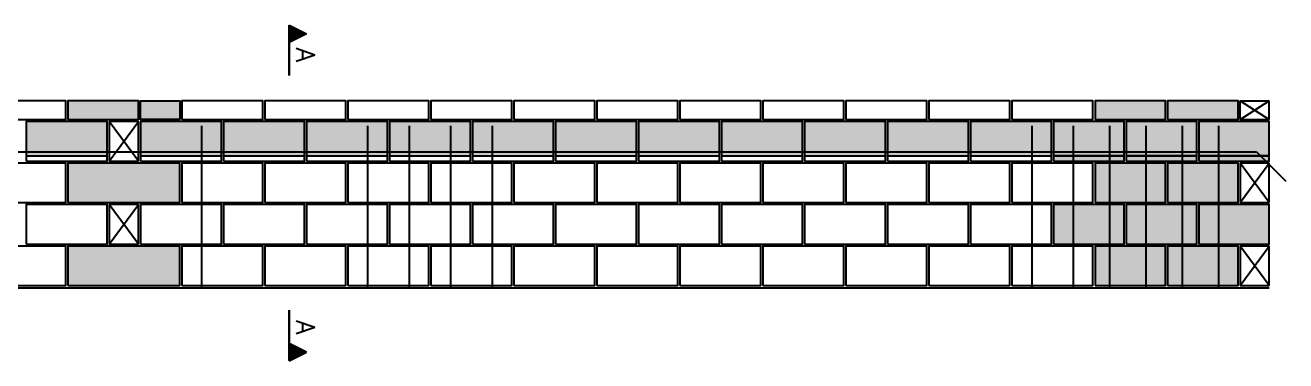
# Model space of a CAD drawing. Extents: x -1.9 to 86, y -1.6 to 61.
# Drawn here: x 22.89 to 35.04, y 7.03 to 10.26 of the extents above; entities that cross this region are included whole.
import ezdxf

# ---------------------------------------------------------------- set-up
doc = ezdxf.new("R2010")
doc.units = 0
doc.header["$MEASUREMENT"] = 0
for name, color, linetype in [('PENA_01', 1, 'CONTINUOUS'), ('PENA_02', 2, 'CONTINUOUS'), ('PENA_03', 3, 'CONTINUOUS'), ('PENA_05', 5, 'CONTINUOUS'), ('PENA_09', 254, 'CONTINUOUS'), ('PENA_19', 240, 'CONTINUOUS'), ('PENA_21', 100, 'CONTINUOUS'), ('PENA_23', 50, 'CONTINUOUS')]:
    doc.layers.add(name, color=color, linetype=linetype)
doc.styles.get("Standard").update_dxf_attribs({"font": 'ROMANS.SHX'})

msp = doc.modelspace()

# ---------------------------------------------------------------- linework, layer by layer
at = {"layer": 'PENA_01', "linetype": 'Continuous'}
for p, q in [((22.903, 9.001), (23.683, 9.001)), ((24.003, 9.001), (24.783, 9.001)), ((24.803, 9.001), (25.583, 9.001)), ((25.603, 9.001), (26.383, 9.001)), ((26.403, 9.001), (27.183, 9.001)), ((27.203, 9.001), (27.983, 9.001)), ((28.003, 9.001), (28.783, 9.001)), ((28.803, 9.001), (29.583, 9.001)), ((29.603, 9.001), (30.383, 9.001)), ((30.403, 9.001), (31.183, 9.001)), ((31.203, 9.001), (31.983, 9.001)), ((32.003, 9.001), (32.783, 9.001)), ((32.803, 9.001), (33.483, 9.001)), ((33.503, 9.001), (34.183, 9.001)), ((34.203, 9.001), (34.883, 9.001))]:
    msp.add_line(p, q, dxfattribs=at)
at = {"layer": 'PENA_02', "linetype": 'Continuous'}
for p, q in [((23.983, 9.331), (23.703, 9.331)), ((23.703, 9.331), (23.703, 8.951)), ((23.983, 8.951), (23.983, 9.331)), ((23.703, 8.951), (23.983, 8.951)), ((34.883, 8.931), (34.603, 8.931)), ((34.603, 8.931), (34.603, 8.551)), ((34.883, 8.551), (34.883, 8.931)), ((23.983, 8.531), (23.703, 8.531)), ((23.703, 8.531), (23.703, 8.151)), ((23.983, 8.151), (23.983, 8.531)), ((34.603, 8.551), (34.883, 8.551)), ((23.703, 8.151), (23.983, 8.151)), ((34.883, 8.131), (34.603, 8.131)), ((34.603, 8.131), (34.603, 7.751)), ((34.883, 7.751), (34.883, 8.131)), ((7.703, 7.731), (34.883, 7.731)), ((34.603, 7.751), (34.883, 7.751))]:
    msp.add_line(p, q, dxfattribs=at)
for points in [[(22.503, 9.351), (23.283, 9.351), (23.283, 9.531), (22.503, 9.531), (22.503, 9.351)], [(23.303, 9.351), (23.983, 9.351), (23.983, 9.531), (23.303, 9.531), (23.303, 9.351)], [(24.383, 9.351), (24.003, 9.351), (24.003, 9.531), (24.383, 9.531), (24.383, 9.351)], [(24.403, 9.351), (25.183, 9.351), (25.183, 9.531), (24.403, 9.531), (24.403, 9.351)], [(25.203, 9.351), (25.983, 9.351), (25.983, 9.531), (25.203, 9.531), (25.203, 9.351)], [(26.003, 9.351), (26.783, 9.351), (26.783, 9.531), (26.003, 9.531), (26.003, 9.351)], [(26.803, 9.351), (27.583, 9.351), (27.583, 9.531), (26.803, 9.531), (26.803, 9.351)], [(27.603, 9.351), (28.383, 9.351), (28.383, 9.531), (27.603, 9.531), (27.603, 9.351)], [(28.403, 9.351), (29.183, 9.351), (29.183, 9.531), (28.403, 9.531), (28.403, 9.351)], [(29.203, 9.351), (29.983, 9.351), (29.983, 9.531), (29.203, 9.531), (29.203, 9.351)], [(30.003, 9.351), (30.783, 9.351), (30.783, 9.531), (30.003, 9.531), (30.003, 9.351)], [(30.803, 9.351), (31.583, 9.351), (31.583, 9.531), (30.803, 9.531), (30.803, 9.351)], [(31.603, 9.351), (32.383, 9.351), (32.383, 9.531), (31.603, 9.531), (31.603, 9.351)], [(32.403, 9.351), (33.183, 9.351), (33.183, 9.531), (32.403, 9.531), (32.403, 9.351)], [(33.203, 9.351), (33.883, 9.351), (33.883, 9.531), (33.203, 9.531), (33.203, 9.351)], [(33.903, 9.351), (34.583, 9.351), (34.583, 9.531), (33.903, 9.531), (33.903, 9.351)], [(22.903, 8.951), (23.683, 8.951), (23.683, 9.331), (22.903, 9.331), (22.903, 8.951)], [(24.003, 8.951), (24.783, 8.951), (24.783, 9.331), (24.003, 9.331), (24.003, 8.951)], [(24.803, 8.951), (25.583, 8.951), (25.583, 9.331), (24.803, 9.331), (24.803, 8.951)], [(25.603, 8.951), (26.383, 8.951), (26.383, 9.331), (25.603, 9.331), (25.603, 8.951)], [(26.403, 8.951), (27.183, 8.951), (27.183, 9.331), (26.403, 9.331), (26.403, 8.951)], [(27.203, 8.951), (27.983, 8.951), (27.983, 9.331), (27.203, 9.331), (27.203, 8.951)], [(28.003, 8.951), (28.783, 8.951), (28.783, 9.331), (28.003, 9.331), (28.003, 8.951)], [(28.803, 8.951), (29.583, 8.951), (29.583, 9.331), (28.803, 9.331), (28.803, 8.951)], [(29.603, 8.951), (30.383, 8.951), (30.383, 9.331), (29.603, 9.331), (29.603, 8.951)], [(30.403, 8.951), (31.183, 8.951), (31.183, 9.331), (30.403, 9.331), (30.403, 8.951)], [(31.203, 8.951), (31.983, 8.951), (31.983, 9.331), (31.203, 9.331), (31.203, 8.951)], [(32.003, 8.951), (32.783, 8.951), (32.783, 9.331), (32.003, 9.331), (32.003, 8.951)], [(32.803, 8.951), (33.483, 8.951), (33.483, 9.331), (32.803, 9.331), (32.803, 8.951)], [(33.503, 8.951), (34.183, 8.951), (34.183, 9.331), (33.503, 9.331), (33.503, 8.951)], [(34.203, 8.951), (34.883, 8.951), (34.883, 9.331), (34.203, 9.331), (34.203, 8.951)], [(22.503, 8.551), (23.283, 8.551), (23.283, 8.931), (22.503, 8.931), (22.503, 8.551)], [(23.303, 8.551), (24.383, 8.551), (24.383, 8.931), (23.303, 8.931), (23.303, 8.551)], [(24.403, 8.551), (25.183, 8.551), (25.183, 8.931), (24.403, 8.931), (24.403, 8.551)], [(25.203, 8.551), (25.983, 8.551), (25.983, 8.931), (25.203, 8.931), (25.203, 8.551)], [(26.003, 8.551), (26.783, 8.551), (26.783, 8.931), (26.003, 8.931), (26.003, 8.551)], [(26.803, 8.551), (27.583, 8.551), (27.583, 8.931), (26.803, 8.931), (26.803, 8.551)], [(27.603, 8.551), (28.383, 8.551), (28.383, 8.931), (27.603, 8.931), (27.603, 8.551)], [(28.403, 8.551), (29.183, 8.551), (29.183, 8.931), (28.403, 8.931), (28.403, 8.551)], [(29.203, 8.551), (29.983, 8.551), (29.983, 8.931), (29.203, 8.931), (29.203, 8.551)], [(30.003, 8.551), (30.783, 8.551), (30.783, 8.931), (30.003, 8.931), (30.003, 8.551)], [(30.803, 8.551), (31.583, 8.551), (31.583, 8.931), (30.803, 8.931), (30.803, 8.551)], [(31.603, 8.551), (32.383, 8.551), (32.383, 8.931), (31.603, 8.931), (31.603, 8.551)], [(32.403, 8.551), (33.183, 8.551), (33.183, 8.931), (32.403, 8.931), (32.403, 8.551)], [(33.203, 8.551), (33.883, 8.551), (33.883, 8.931), (33.203, 8.931), (33.203, 8.551)], [(33.903, 8.551), (34.583, 8.551), (34.583, 8.931), (33.903, 8.931), (33.903, 8.551)], [(22.903, 8.151), (23.683, 8.151), (23.683, 8.531), (22.903, 8.531), (22.903, 8.151)], [(24.003, 8.151), (24.783, 8.151), (24.783, 8.531), (24.003, 8.531), (24.003, 8.151)], [(24.803, 8.151), (25.583, 8.151), (25.583, 8.531), (24.803, 8.531), (24.803, 8.151)], [(25.603, 8.151), (26.383, 8.151), (26.383, 8.531), (25.603, 8.531), (25.603, 8.151)], [(26.403, 8.151), (27.183, 8.151), (27.183, 8.531), (26.403, 8.531), (26.403, 8.151)], [(27.203, 8.151), (27.983, 8.151), (27.983, 8.531), (27.203, 8.531), (27.203, 8.151)], [(28.003, 8.151), (28.783, 8.151), (28.783, 8.531), (28.003, 8.531), (28.003, 8.151)], [(28.803, 8.151), (29.583, 8.151), (29.583, 8.531), (28.803, 8.531), (28.803, 8.151)], [(29.603, 8.151), (30.383, 8.151), (30.383, 8.531), (29.603, 8.531), (29.603, 8.151)], [(30.403, 8.151), (31.183, 8.151), (31.183, 8.531), (30.403, 8.531), (30.403, 8.151)], [(31.203, 8.151), (31.983, 8.151), (31.983, 8.531), (31.203, 8.531), (31.203, 8.151)], [(32.003, 8.151), (32.783, 8.151), (32.783, 8.531), (32.003, 8.531), (32.003, 8.151)], [(32.803, 8.151), (33.483, 8.151), (33.483, 8.531), (32.803, 8.531), (32.803, 8.151)], [(33.503, 8.151), (34.183, 8.151), (34.183, 8.531), (33.503, 8.531), (33.503, 8.151)], [(34.203, 8.151), (34.883, 8.151), (34.883, 8.531), (34.203, 8.531), (34.203, 8.151)], [(22.503, 7.751), (23.283, 7.751), (23.283, 8.131), (22.503, 8.131), (22.503, 7.751)], [(23.303, 7.751), (24.383, 7.751), (24.383, 8.131), (23.303, 8.131), (23.303, 7.751)], [(24.403, 7.751), (25.183, 7.751), (25.183, 8.131), (24.403, 8.131), (24.403, 7.751)], [(25.203, 7.751), (25.983, 7.751), (25.983, 8.131), (25.203, 8.131), (25.203, 7.751)], [(26.003, 7.751), (26.783, 7.751), (26.783, 8.131), (26.003, 8.131), (26.003, 7.751)], [(26.803, 7.751), (27.583, 7.751), (27.583, 8.131), (26.803, 8.131), (26.803, 7.751)], [(27.603, 7.751), (28.383, 7.751), (28.383, 8.131), (27.603, 8.131), (27.603, 7.751)], [(28.403, 7.751), (29.183, 7.751), (29.183, 8.131), (28.403, 8.131), (28.403, 7.751)], [(29.203, 7.751), (29.983, 7.751), (29.983, 8.131), (29.203, 8.131), (29.203, 7.751)], [(30.003, 7.751), (30.783, 7.751), (30.783, 8.131), (30.003, 8.131), (30.003, 7.751)], [(30.803, 7.751), (31.583, 7.751), (31.583, 8.131), (30.803, 8.131), (30.803, 7.751)], [(31.603, 7.751), (32.383, 7.751), (32.383, 8.131), (31.603, 8.131), (31.603, 7.751)], [(32.403, 7.751), (33.183, 7.751), (33.183, 8.131), (32.403, 8.131), (32.403, 7.751)], [(33.203, 7.751), (33.883, 7.751), (33.883, 8.131), (33.203, 8.131), (33.203, 7.751)], [(33.903, 7.751), (34.583, 7.751), (34.583, 8.131), (33.903, 8.131), (33.903, 7.751)]]:
    msp.add_lwpolyline(points, dxfattribs=at)
at = {"layer": 'PENA_03', "linetype": 'Continuous'}
for p, q in [((25.437, 9.774), (25.437, 10.26)), ((25.437, 10.26), (25.603, 10.177)), ((25.438, 10.259), (25.438, 10.095)), ((25.438, 10.259), (25.601, 10.177)), ((25.45, 10.254), (25.45, 10.101)), ((25.463, 10.247), (25.463, 10.107)), ((25.475, 10.241), (25.475, 10.113)), ((25.488, 10.235), (25.488, 10.12)), ((25.501, 10.228), (25.501, 10.126)), ((25.514, 10.222), (25.514, 10.132)), ((25.526, 10.215), (25.526, 10.139)), ((25.539, 10.209), (25.539, 10.145)), ((25.601, 10.177), (25.438, 10.095)), ((25.603, 10.177), (25.438, 10.095)), ((25.438, 10.095), (25.438, 9.774)), ((25.552, 10.203), (25.552, 10.152)), ((25.565, 10.196), (25.565, 10.158)), ((25.577, 10.19), (25.577, 10.164)), ((25.59, 10.184), (25.59, 10.171)), ((34.603, 9.351), (34.883, 9.531)), ((34.603, 9.531), (34.883, 9.351)), ((34.603, 9.351), (34.603, 9.531)), ((34.603, 9.531), (34.883, 9.531)), ((34.883, 9.351), (34.883, 9.531)), ((23.703, 8.951), (23.983, 9.331)), ((23.983, 8.951), (23.703, 9.331)), ((34.603, 9.351), (34.883, 9.351)), ((34.603, 8.551), (34.883, 8.931)), ((34.883, 8.551), (34.603, 8.931)), ((23.703, 8.151), (23.983, 8.531)), ((23.983, 8.151), (23.703, 8.531)), ((34.603, 7.751), (34.883, 8.131)), ((34.883, 7.751), (34.603, 8.131)), ((25.437, 7.513), (25.437, 7.027)), ((25.438, 7.192), (25.438, 7.513)), ((25.603, 7.11), (25.438, 7.192)), ((25.438, 7.028), (25.438, 7.191)), ((25.601, 7.11), (25.438, 7.191)), ((25.45, 7.033), (25.45, 7.186)), ((25.463, 7.039), (25.463, 7.18)), ((25.475, 7.046), (25.475, 7.173)), ((25.437, 7.027), (25.603, 7.11)), ((25.438, 7.028), (25.601, 7.11)), ((25.488, 7.052), (25.488, 7.167)), ((25.501, 7.059), (25.501, 7.161)), ((25.514, 7.065), (25.514, 7.154)), ((25.526, 7.071), (25.526, 7.148)), ((25.539, 7.078), (25.539, 7.142)), ((25.552, 7.084), (25.552, 7.135)), ((25.565, 7.09), (25.565, 7.129)), ((25.577, 7.097), (25.577, 7.122)), ((25.59, 7.103), (25.59, 7.116))]:
    msp.add_line(p, q, dxfattribs=at)
at = {"layer": 'PENA_05', "linetype": 'Continuous'}
for p, q in [((20.869, 9.041), (34.759, 9.041)), ((34.759, 9.041), (35.042, 8.758))]:
    msp.add_line(p, q, dxfattribs=at)
for points in [[(24.593, 9.291), (24.593, 7.731)], [(26.193, 9.291), (26.193, 7.731)], [(26.593, 9.291), (26.593, 7.731)], [(26.993, 9.291), (26.993, 7.731)], [(27.393, 9.291), (27.393, 7.731)], [(32.593, 9.291), (32.593, 7.731)], [(32.993, 9.291), (32.993, 7.731)], [(33.343, 9.291), (33.343, 7.731)], [(33.693, 9.291), (33.693, 7.731)], [(34.043, 9.291), (34.043, 7.731)], [(34.393, 9.291), (34.393, 7.731)]]:
    msp.add_lwpolyline(points, dxfattribs=at)
at = {"layer": 'PENA_09', "linetype": 'Continuous'}
for points in [[(22.903, 9.001), (23.683, 9.001), (23.683, 9.331), (22.903, 9.331), (22.903, 9.001)], [(24.003, 9.001), (24.783, 9.001), (24.783, 9.331), (24.003, 9.331), (24.003, 9.001)], [(24.803, 9.001), (25.583, 9.001), (25.583, 9.331), (24.803, 9.331), (24.803, 9.001)], [(25.603, 9.001), (26.383, 9.001), (26.383, 9.331), (25.603, 9.331), (25.603, 9.001)], [(26.403, 9.001), (27.183, 9.001), (27.183, 9.331), (26.403, 9.331), (26.403, 9.001)], [(27.203, 9.001), (27.983, 9.001), (27.983, 9.331), (27.203, 9.331), (27.203, 9.001)], [(28.003, 9.001), (28.783, 9.001), (28.783, 9.331), (28.003, 9.331), (28.003, 9.001)], [(28.803, 9.001), (29.583, 9.001), (29.583, 9.331), (28.803, 9.331), (28.803, 9.001)], [(29.603, 9.001), (30.383, 9.001), (30.383, 9.331), (29.603, 9.331), (29.603, 9.001)], [(30.403, 9.001), (31.183, 9.001), (31.183, 9.331), (30.403, 9.331), (30.403, 9.001)], [(31.203, 9.001), (31.983, 9.001), (31.983, 9.331), (31.203, 9.331), (31.203, 9.001)], [(32.003, 9.001), (32.783, 9.001), (32.783, 9.331), (32.003, 9.331), (32.003, 9.001)], [(32.803, 9.001), (33.483, 9.001), (33.483, 9.331), (32.803, 9.331), (32.803, 9.001)], [(33.503, 9.001), (34.183, 9.001), (34.183, 9.331), (33.503, 9.331), (33.503, 9.001)], [(34.203, 9.001), (34.883, 9.001), (34.883, 9.331), (34.203, 9.331), (34.203, 9.001)]]:
    msp.add_lwpolyline(points, dxfattribs=at)
for points in [[(22.903, 9.001), (23.683, 9.001), (23.683, 9.331)], [(22.903, 9.001), (23.683, 9.331), (22.903, 9.331)], [(22.903, 9.001), (22.903, 9.331), (22.903, 9.001)], [(24.003, 9.001), (24.783, 9.001), (24.783, 9.331)], [(24.003, 9.001), (24.783, 9.331), (24.003, 9.331)], [(24.003, 9.001), (24.003, 9.331), (24.003, 9.001)], [(24.803, 9.001), (25.583, 9.001), (25.583, 9.331)], [(24.803, 9.001), (25.583, 9.331), (24.803, 9.331)], [(24.803, 9.001), (24.803, 9.331), (24.803, 9.001)], [(25.603, 9.001), (26.383, 9.001), (26.383, 9.331)], [(25.603, 9.001), (26.383, 9.331), (25.603, 9.331)], [(25.603, 9.001), (25.603, 9.331), (25.603, 9.001)], [(26.403, 9.001), (27.183, 9.001), (27.183, 9.331)], [(26.403, 9.001), (27.183, 9.331), (26.403, 9.331)], [(26.403, 9.001), (26.403, 9.331), (26.403, 9.001)], [(27.203, 9.001), (27.983, 9.001), (27.983, 9.331)], [(27.203, 9.001), (27.983, 9.331), (27.203, 9.331)], [(27.203, 9.001), (27.203, 9.331), (27.203, 9.001)], [(28.003, 9.001), (28.783, 9.001), (28.783, 9.331)], [(28.003, 9.001), (28.783, 9.331), (28.003, 9.331)], [(28.003, 9.001), (28.003, 9.331), (28.003, 9.001)], [(28.803, 9.001), (29.583, 9.001), (29.583, 9.331)], [(28.803, 9.001), (29.583, 9.331), (28.803, 9.331)], [(28.803, 9.001), (28.803, 9.331), (28.803, 9.001)], [(29.603, 9.001), (30.383, 9.001), (30.383, 9.331)], [(29.603, 9.001), (30.383, 9.331), (29.603, 9.331)], [(29.603, 9.001), (29.603, 9.331), (29.603, 9.001)], [(30.403, 9.001), (31.183, 9.001), (31.183, 9.331)], [(30.403, 9.001), (31.183, 9.331), (30.403, 9.331)], [(30.403, 9.001), (30.403, 9.331), (30.403, 9.001)], [(31.203, 9.001), (31.983, 9.001), (31.983, 9.331)], [(31.203, 9.001), (31.983, 9.331), (31.203, 9.331)], [(31.203, 9.001), (31.203, 9.331), (31.203, 9.001)], [(32.003, 9.001), (32.783, 9.001), (32.783, 9.331)], [(32.003, 9.001), (32.783, 9.331), (32.003, 9.331)], [(32.003, 9.001), (32.003, 9.331), (32.003, 9.001)], [(32.803, 9.001), (33.483, 9.001), (33.483, 9.331)], [(32.803, 9.001), (33.483, 9.331), (32.803, 9.331)], [(32.803, 9.001), (32.803, 9.331), (32.803, 9.001)], [(33.503, 9.001), (34.183, 9.001), (34.183, 9.331)], [(33.503, 9.001), (34.183, 9.331), (33.503, 9.331)], [(33.503, 9.001), (33.503, 9.331), (33.503, 9.001)], [(34.203, 9.001), (34.883, 9.001), (34.883, 9.331)], [(34.203, 9.001), (34.883, 9.331), (34.203, 9.331)], [(34.203, 9.001), (34.203, 9.331), (34.203, 9.001)]]:
    msp.add_solid(points, dxfattribs=at)
at = {"layer": 'PENA_19', "linetype": 'Continuous'}
for points in [[(23.303, 8.551), (24.383, 8.551), (24.383, 8.931), (23.303, 8.931), (23.303, 8.551)], [(23.303, 7.751), (24.383, 7.751), (24.383, 8.131), (23.303, 8.131), (23.303, 7.751)]]:
    msp.add_lwpolyline(points, dxfattribs=at)
for points in [[(23.303, 8.551), (24.383, 8.551), (24.383, 8.931)], [(23.303, 8.551), (24.383, 8.931), (23.303, 8.931)], [(23.303, 8.551), (23.303, 8.931), (23.303, 8.551)], [(23.303, 7.751), (24.383, 7.751), (24.383, 8.131)], [(23.303, 7.751), (24.383, 8.131), (23.303, 8.131)], [(23.303, 7.751), (23.303, 8.131), (23.303, 7.751)]]:
    msp.add_solid(points, dxfattribs=at)
at = {"layer": 'PENA_21', "linetype": 'Continuous'}
for points in [[(23.303, 9.351), (23.983, 9.351), (23.983, 9.531), (23.303, 9.531), (23.303, 9.351)], [(23.303, 9.351), (23.983, 9.351), (23.983, 9.531), (23.303, 9.531), (23.303, 9.351)], [(33.203, 9.351), (33.883, 9.351), (33.883, 9.531), (33.203, 9.531), (33.203, 9.351)], [(33.203, 9.351), (33.883, 9.351), (33.883, 9.531), (33.203, 9.531), (33.203, 9.351)], [(33.903, 9.351), (34.583, 9.351), (34.583, 9.531), (33.903, 9.531), (33.903, 9.351)], [(33.903, 9.351), (34.583, 9.351), (34.583, 9.531), (33.903, 9.531), (33.903, 9.351)], [(32.803, 8.951), (33.483, 8.951), (33.483, 9.001), (32.803, 9.001), (32.803, 8.951)], [(33.503, 8.951), (34.183, 8.951), (34.183, 9.001), (33.503, 9.001), (33.503, 8.951)], [(34.203, 8.951), (34.883, 8.951), (34.883, 9.001), (34.203, 9.001), (34.203, 8.951)], [(33.203, 8.551), (33.883, 8.551), (33.883, 8.931), (33.203, 8.931), (33.203, 8.551)], [(33.903, 8.551), (34.583, 8.551), (34.583, 8.931), (33.903, 8.931), (33.903, 8.551)], [(32.803, 8.151), (33.483, 8.151), (33.483, 8.531), (32.803, 8.531), (32.803, 8.151)], [(33.503, 8.151), (34.183, 8.151), (34.183, 8.531), (33.503, 8.531), (33.503, 8.151)], [(34.203, 8.151), (34.883, 8.151), (34.883, 8.531), (34.203, 8.531), (34.203, 8.151)], [(33.203, 7.751), (33.883, 7.751), (33.883, 8.131), (33.203, 8.131), (33.203, 7.751)], [(33.903, 7.751), (34.583, 7.751), (34.583, 8.131), (33.903, 8.131), (33.903, 7.751)]]:
    msp.add_lwpolyline(points, dxfattribs=at)
for points in [[(23.303, 9.351), (23.983, 9.351), (23.983, 9.531)], [(23.303, 9.351), (23.983, 9.531), (23.303, 9.531)], [(23.303, 9.351), (23.303, 9.531), (23.303, 9.351)], [(23.303, 9.351), (23.983, 9.351), (23.983, 9.531)], [(23.303, 9.351), (23.983, 9.531), (23.303, 9.531)], [(23.303, 9.351), (23.303, 9.531), (23.303, 9.351)], [(33.203, 9.351), (33.883, 9.351), (33.883, 9.531)], [(33.203, 9.351), (33.883, 9.531), (33.203, 9.531)], [(33.203, 9.351), (33.203, 9.531), (33.203, 9.351)], [(33.203, 9.351), (33.883, 9.351), (33.883, 9.531)], [(33.203, 9.351), (33.883, 9.531), (33.203, 9.531)], [(33.203, 9.351), (33.203, 9.531), (33.203, 9.351)], [(33.903, 9.351), (34.583, 9.351), (34.583, 9.531)], [(33.903, 9.351), (34.583, 9.531), (33.903, 9.531)], [(33.903, 9.351), (33.903, 9.531), (33.903, 9.351)], [(33.903, 9.351), (34.583, 9.351), (34.583, 9.531)], [(33.903, 9.351), (34.583, 9.531), (33.903, 9.531)], [(33.903, 9.351), (33.903, 9.531), (33.903, 9.351)], [(32.803, 8.951), (33.483, 8.951), (33.483, 9.001)], [(32.803, 8.951), (33.483, 9.001), (32.803, 9.001)], [(32.803, 8.951), (32.803, 9.001), (32.803, 8.951)], [(33.503, 8.951), (34.183, 8.951), (34.183, 9.001)], [(33.503, 8.951), (34.183, 9.001), (33.503, 9.001)], [(33.503, 8.951), (33.503, 9.001), (33.503, 8.951)], [(34.203, 8.951), (34.883, 8.951), (34.883, 9.001)], [(34.203, 8.951), (34.883, 9.001), (34.203, 9.001)], [(34.203, 8.951), (34.203, 9.001), (34.203, 8.951)], [(33.203, 8.551), (33.883, 8.551), (33.883, 8.931)], [(33.203, 8.551), (33.883, 8.931), (33.203, 8.931)], [(33.203, 8.551), (33.203, 8.931), (33.203, 8.551)], [(33.903, 8.551), (34.583, 8.551), (34.583, 8.931)], [(33.903, 8.551), (34.583, 8.931), (33.903, 8.931)], [(33.903, 8.551), (33.903, 8.931), (33.903, 8.551)], [(32.803, 8.151), (33.483, 8.151), (33.483, 8.531)], [(32.803, 8.151), (33.483, 8.531), (32.803, 8.531)], [(32.803, 8.151), (32.803, 8.531), (32.803, 8.151)], [(33.503, 8.151), (34.183, 8.151), (34.183, 8.531)], [(33.503, 8.151), (34.183, 8.531), (33.503, 8.531)], [(33.503, 8.151), (33.503, 8.531), (33.503, 8.151)], [(34.203, 8.151), (34.883, 8.151), (34.883, 8.531)], [(34.203, 8.151), (34.883, 8.531), (34.203, 8.531)], [(34.203, 8.151), (34.203, 8.531), (34.203, 8.151)], [(33.203, 7.751), (33.883, 7.751), (33.883, 8.131)], [(33.203, 7.751), (33.883, 8.131), (33.203, 8.131)], [(33.203, 7.751), (33.203, 8.131), (33.203, 7.751)], [(33.903, 7.751), (34.583, 7.751), (34.583, 8.131)], [(33.903, 7.751), (34.583, 8.131), (33.903, 8.131)], [(33.903, 7.751), (33.903, 8.131), (33.903, 7.751)]]:
    msp.add_solid(points, dxfattribs=at)
at = {"layer": 'PENA_23', "linetype": 'Continuous'}
msp.add_lwpolyline([(24.383, 9.351), (24.003, 9.351), (24.003, 9.531), (24.383, 9.531), (24.383, 9.351)], dxfattribs=at)
msp.add_lwpolyline([(24.383, 9.351), (24.003, 9.351), (24.003, 9.531), (24.383, 9.531), (24.383, 9.351)], dxfattribs=at)
for points in [[(24.383, 9.351), (24.003, 9.351), (24.003, 9.531)], [(24.383, 9.351), (24.003, 9.531), (24.383, 9.531)], [(24.383, 9.351), (24.003, 9.351), (24.003, 9.531)], [(24.383, 9.351), (24.003, 9.531), (24.383, 9.531)], [(24.383, 9.351), (24.383, 9.531), (24.383, 9.351)], [(24.383, 9.351), (24.383, 9.531), (24.383, 9.351)]]:
    msp.add_solid(points, dxfattribs=at)

# ---------------------------------------------------------------- texts
at = {"layer": 'PENA_03', "linetype": 'Continuous'}
for p in [(25.504, 10.042), (25.504, 7.417)]:
    msp.add_text('A', height=0.18, rotation=270, dxfattribs=at).set_placement(p)

doc.saveas('drawing.dxf')
